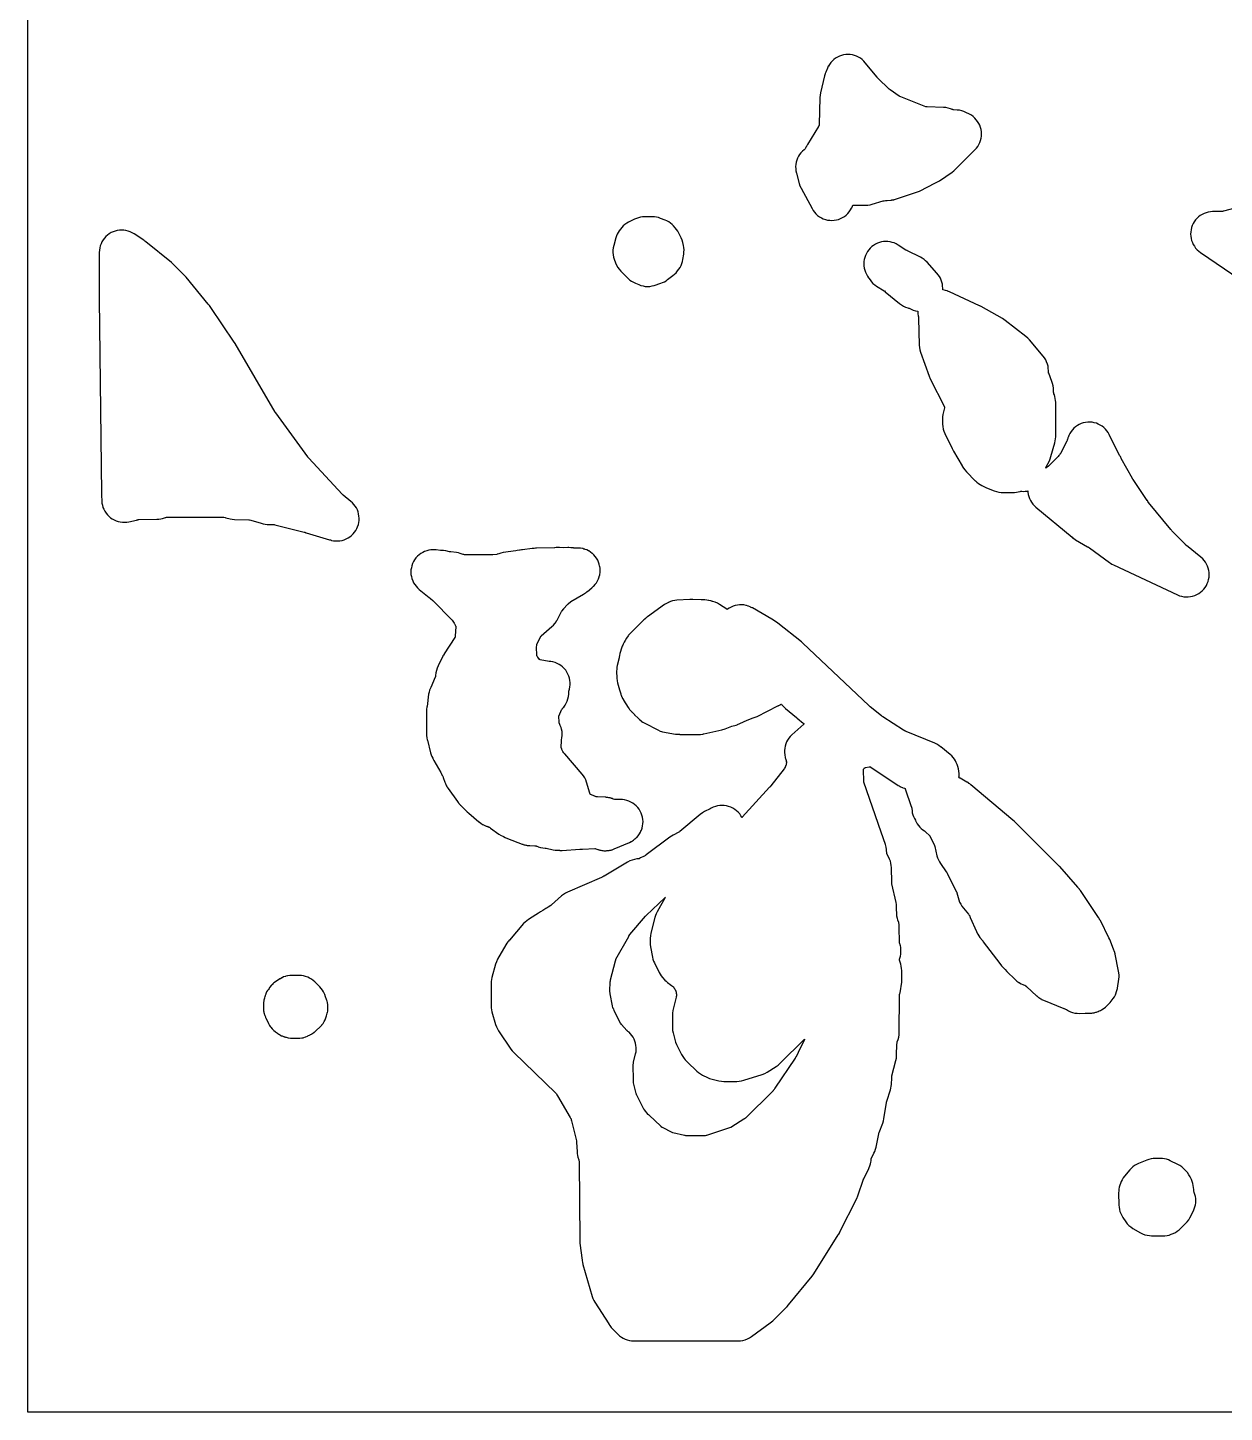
# Model space of a CAD drawing. Header units: millimetres. Extents: x 0 to 300, y 0 to 300.
# Drawn here: x 0 to 134.1, y 0 to 155.2 of the extents above; entities that cross this region are included whole.
import ezdxf

# ---------------------------------------------------------------- set-up
doc = ezdxf.new("R2010")
doc.units = ezdxf.units.MM
doc.layers.add('CUT', color=7, linetype='CONTINUOUS')

msp = doc.modelspace()

# ---------------------------------------------------------------- linework, layer by layer
at = {"layer": 'CUT'}
for points in [[(299.95, 0), (0.05, 0), (0.02, 0), (0.01, 0), (0.01, 0.01), (0, 0.01), (0, 0.02), (0, 0.05), (0, 299.92), (0, 299.95), (0, 299.96), (0.01, 299.97), (0.02, 299.97), (0.05, 299.97), (299.95, 299.97)], [(137.2, 135.45), (134.05, 134.62), (134.02, 134.61), (134.01, 134.61), (133.96, 134.6), (133.94, 134.6), (133.93, 134.6), (133.92, 134.6), (133.91, 134.59), (133.9, 134.59), (133.82, 134.59), (132.82, 134.57), (132.58, 134.55), (132.34, 134.51), (132.11, 134.45), (131.88, 134.37), (131.66, 134.26), (131.45, 134.13), (131.26, 133.98), (131.08, 133.82), (130.92, 133.64), (130.78, 133.44), (130.66, 133.23), (130.55, 133.01), (130.47, 132.78), (130.42, 132.54), (130.38, 132.3), (130.37, 132.06), (130.38, 131.82), (130.42, 131.58), (130.48, 131.34), (130.56, 131.11), (130.66, 130.89), (130.79, 130.69), (130.93, 130.49), (131.09, 130.31), (131.27, 130.15), (131.47, 130), (135.94, 126.97)]]:
    msp.add_lwpolyline(points, dxfattribs=at)
for points in [[(89.19, 133.77), (89.43, 133.69), (89.67, 133.63), (89.92, 133.6), (90.16, 133.59), (90.41, 133.61), (90.66, 133.65), (90.9, 133.71), (91.13, 133.8), (91.35, 133.91), (91.56, 134.04), (91.76, 134.19), (91.94, 134.36), (92.1, 134.55), (92.24, 134.76), (92.37, 134.97), (92.38, 134.99), (92.47, 135.2), (92.5, 135.29), (92.51, 135.3), (92.52, 135.31), (92.53, 135.31), (92.54, 135.31), (92.57, 135.31), (93.3, 135.3), (93.66, 135.3), (93.85, 135.3), (93.92, 135.3), (93.94, 135.3), (93.95, 135.3), (94.19, 135.31), (94.2, 135.31), (94.44, 135.35), (94.68, 135.41), (95.91, 135.77), (95.93, 135.78), (95.95, 135.79), (95.97, 135.79), (96.03, 135.79), (96.15, 135.81), (96.18, 135.81), (96.35, 135.83), (96.78, 135.87), (96.8, 135.87), (96.82, 135.87), (96.83, 135.87), (96.84, 135.88), (96.85, 135.88), (96.99, 135.89), (97.07, 135.91), (97.09, 135.91), (97.1, 135.91), (97.11, 135.91), (97.12, 135.92), (97.13, 135.92), (97.19, 135.93), (97.39, 135.99), (99.64, 136.74), (99.98, 136.88), (101.78, 137.79), (101.92, 137.86), (102, 137.9), (102.22, 138.03), (103.63, 139), (103.81, 139.14), (103.97, 139.29), (106.19, 141.5), (106.36, 141.68), (106.51, 141.88), (106.64, 142.09), (106.74, 142.32), (106.82, 142.55), (106.88, 142.79), (106.92, 143.04), (106.93, 143.28), (106.92, 143.53), (106.88, 143.78), (106.82, 144.02), (106.73, 144.25), (106.62, 144.47), (106.49, 144.68), (106.34, 144.88), (106.17, 145.06), (105.99, 145.23), (105.79, 145.37), (105.57, 145.49), (105.18, 145.69), (104.95, 145.8), (104.71, 145.88), (104.46, 145.93), (104.21, 145.96), (103.79, 145.99), (103.76, 145.99), (103.73, 146), (103.72, 146), (103.7, 146.01), (103.65, 146.03), (103.58, 146.05), (103.45, 146.1), (103.2, 146.17), (102.94, 146.23), (102.67, 146.25), (100.83, 146.31), (100.8, 146.31), (100.75, 146.31), (100.73, 146.31), (100.72, 146.31), (100.67, 146.33), (97.88, 147.45), (97.77, 147.49), (97.74, 147.5), (97.71, 147.51), (97.7, 147.52), (97.68, 147.53), (96.67, 148.24), (96.65, 148.25), (96.61, 148.29), (96.59, 148.3), (95.32, 149.53), (95.28, 149.57), (95.26, 149.59), (95.23, 149.62), (95.23, 149.63), (93.9, 151.26), (93.74, 151.45), (93.56, 151.61), (93.55, 151.61), (93.36, 151.76), (93.15, 151.89), (92.92, 152), (92.69, 152.08), (92.45, 152.14), (92.21, 152.18), (91.96, 152.19), (91.72, 152.18), (91.47, 152.14), (91.23, 152.08), (91, 152), (90.79, 151.89), (90.78, 151.89), (90.57, 151.77), (90.38, 151.62), (90.37, 151.62), (90.2, 151.45), (90.19, 151.45), (90.02, 151.27), (89.89, 151.08), (89.88, 151.07), (89.76, 150.87), (89.75, 150.86), (89.7, 150.75), (89.65, 150.65), (89.65, 150.64), (89.47, 150.22), (89.41, 150.04), (89.4, 150.01), (89.34, 149.81), (88.88, 147.9), (88.83, 147.64), (88.81, 147.38), (88.72, 144.34), (88.72, 144.32), (88.72, 144.27), (88.72, 144.26), (88.71, 144.23), (88.71, 144.22), (88.7, 144.21), (88.7, 144.2), (88.67, 144.16), (88.64, 144.12), (88.64, 144.11), (87.42, 142.11), (87.33, 141.94), (87.31, 141.91), (87.29, 141.88), (87.24, 141.79), (87.19, 141.69), (87.18, 141.68), (87.16, 141.63), (87.13, 141.59), (87.13, 141.58), (87.12, 141.57), (87.04, 141.51), (86.86, 141.35), (86.69, 141.18), (86.54, 140.99), (86.41, 140.78), (86.3, 140.56), (86.22, 140.34), (86.15, 140.1), (86.11, 139.87), (86.09, 139.62), (86.1, 139.38), (86.12, 139.14), (86.17, 138.9), (86.48, 137.74), (86.57, 137.47), (86.7, 137.21), (87.93, 134.91), (88.05, 134.7), (88.2, 134.5), (88.37, 134.32), (88.55, 134.15), (88.75, 134), (88.97, 133.88)], [(69.99, 126.24), (70.23, 126.31), (70.98, 126.55), (71.18, 126.62), (71.38, 126.71), (71.56, 126.82), (71.74, 126.95), (72.34, 127.41), (72.52, 127.56), (72.69, 127.73), (72.84, 127.92), (73, 128.14), (73.13, 128.33), (73.24, 128.54), (73.33, 128.75), (73.4, 128.97), (73.45, 129.2), (73.55, 129.8), (73.57, 130.04), (73.58, 130.29), (73.56, 130.54), (73.51, 130.78), (73.43, 131.12), (73.36, 131.38), (73.25, 131.63), (73, 132.15), (72.89, 132.37), (72.75, 132.57), (72.6, 132.75), (72.4, 132.97), (72.24, 133.14), (72.06, 133.29), (71.86, 133.42), (71.66, 133.53), (71.45, 133.62), (70.93, 133.82), (70.71, 133.9), (70.49, 133.95), (70.26, 133.98), (70.03, 133.99), (69.16, 133.99), (68.93, 133.98), (68.7, 133.95), (68.47, 133.89), (68.25, 133.82), (68.04, 133.73), (67.36, 133.39), (67.15, 133.27), (66.95, 133.13), (66.77, 132.97), (66.6, 132.8), (66.45, 132.61), (66.32, 132.43), (66.2, 132.25), (66.1, 132.06), (66.01, 131.86), (65.95, 131.65), (65.7, 130.77), (65.64, 130.52), (65.61, 130.26), (65.6, 130), (65.63, 129.74), (65.68, 129.48), (65.75, 129.23), (65.9, 128.82), (66.01, 128.57), (66.15, 128.33), (66.31, 128.11), (66.49, 127.9), (67.33, 127.07), (67.51, 126.91), (67.7, 126.77), (67.91, 126.65), (68.12, 126.55), (68.5, 126.39), (68.74, 126.3), (68.98, 126.24), (69.23, 126.2), (69.49, 126.19), (69.74, 126.2)], [(8.03, 124.78), (8.03, 124.75), (8.27, 102.98), (8.27, 102.9), (8.27, 102.78), (8.3, 102.14), (8.33, 101.9), (8.37, 101.66), (8.44, 101.43), (8.53, 101.21), (8.64, 100.99), (8.78, 100.79), (8.93, 100.6), (9.1, 100.43), (9.28, 100.27), (9.48, 100.14), (9.69, 100.02), (9.91, 99.92), (10.14, 99.85), (10.38, 99.8), (10.62, 99.77), (10.86, 99.76), (11.1, 99.78), (11.34, 99.82), (12.2, 100.01), (12.27, 100.02), (12.35, 100.04), (12.39, 100.05), (12.41, 100.05), (12.46, 100.05), (14.47, 100.09), (14.69, 100.1), (14.91, 100.14), (15.13, 100.19), (15.46, 100.29), (15.47, 100.29), (15.49, 100.3), (15.56, 100.32), (15.58, 100.32), (15.65, 100.32), (21.89, 100.33), (21.94, 100.33), (21.96, 100.33), (21.97, 100.33), (21.98, 100.32), (22.13, 100.28), (22.22, 100.26), (22.68, 100.15), (22.94, 100.1), (23.2, 100.08), (24.8, 100.04), (24.86, 100.04), (24.87, 100.04), (25.03, 100), (26.17, 99.64), (26.39, 99.58), (26.61, 99.54), (26.84, 99.52), (27.56, 99.49), (27.61, 99.49), (27.64, 99.49), (27.69, 99.48), (27.7, 99.48), (30.99, 98.65), (31.03, 98.64), (31.06, 98.63), (31.09, 98.62), (31.13, 98.61), (31.17, 98.59), (31.21, 98.58), (33.83, 97.8), (33.86, 97.79), (33.93, 97.77), (34.01, 97.74), (34.05, 97.73), (34.29, 97.69), (34.53, 97.66), (34.77, 97.66), (35.01, 97.68), (35.25, 97.73), (35.48, 97.8), (35.7, 97.89), (35.92, 98), (36.12, 98.13), (36.31, 98.28), (36.48, 98.45), (36.64, 98.63), (36.78, 98.83), (36.9, 99.04), (36.99, 99.26), (37.07, 99.49), (37.12, 99.73), (37.15, 99.97), (37.16, 100.21), (37.14, 100.45), (37.1, 100.69), (37.04, 100.92), (36.96, 101.14), (36.85, 101.36), (36.73, 101.57), (36.58, 101.76), (36.42, 101.94), (36.24, 102.1), (35.38, 102.8), (35.32, 102.84), (35.3, 102.86), (35.27, 102.89), (31.5, 106.96), (31.49, 106.97), (31.41, 107.06), (31.39, 107.09), (27.81, 112.02), (27.8, 112.04), (27.78, 112.06), (27.76, 112.11), (23.25, 119.78), (23.17, 119.9), (23.13, 119.96), (20.54, 123.84), (20.39, 124.04), (20.37, 124.06), (20.34, 124.09), (20.23, 124.22), (17.75, 127.24), (17.59, 127.42), (16.32, 128.69), (16.12, 128.87), (13.25, 131.18), (13.16, 131.25), (13.12, 131.28), (13.01, 131.36), (11.92, 132.09), (11.71, 132.21), (11.49, 132.32), (11.26, 132.4), (11.02, 132.46), (10.78, 132.5), (10.53, 132.51), (10.29, 132.5), (10.04, 132.46), (9.81, 132.4), (9.57, 132.32), (9.35, 132.22), (9.14, 132.09), (8.94, 131.94), (8.76, 131.78), (8.6, 131.6), (8.45, 131.4), (8.33, 131.19), (8.22, 130.97), (8.14, 130.74), (8.08, 130.5), (8.04, 130.26), (8.03, 130.01)], [(99.27, 123.54), (99.51, 123.47), (99.75, 123.42), (99.79, 123.42), (99.79, 123.37), (99.8, 123.19), (99.8, 123.12), (99.83, 122.88), (99.85, 122.78), (99.87, 122.73), (99.87, 122.71), (99.87, 122.7), (99.87, 122.64), (99.87, 122.63), (99.94, 119.61), (99.96, 119.35), (100.01, 119.08), (100.09, 118.82), (101.06, 116.12), (101.18, 115.85), (102.76, 112.7), (102.77, 112.68), (102.78, 112.66), (102.78, 112.65), (102.78, 112.64), (102.78, 112.63), (102.77, 112.59), (102.6, 111.82), (102.56, 111.56), (102.55, 111.3), (102.55, 111.28), (102.55, 111.23), (102.56, 110.75), (102.58, 110.48), (102.63, 110.21), (102.71, 109.95), (102.82, 109.7), (103.64, 108.04), (103.67, 107.95), (103.71, 107.89), (103.8, 107.71), (104.76, 106.08), (104.77, 106.06), (104.85, 105.93), (104.9, 105.83), (105.06, 105.62), (105.23, 105.42), (106.23, 104.41), (106.24, 104.4), (106.25, 104.39), (106.41, 104.25), (106.58, 104.12), (106.76, 104), (106.96, 103.89), (107.03, 103.83), (107.25, 103.71), (107.48, 103.61), (108.36, 103.27), (108.61, 103.19), (108.86, 103.13), (109.12, 103.1), (109.3, 103.09), (109.48, 103.09), (109.49, 103.09), (109.71, 103.09), (110.57, 103.11), (110.61, 103.11), (110.84, 103.12), (111.03, 103.16), (111.05, 103.16), (111.27, 103.21), (111.34, 103.23), (111.35, 103.23), (111.45, 103.23), (111.59, 103.22), (111.83, 103.23), (112.07, 103.26), (112.12, 103.27), (112.13, 103.12), (112.17, 102.88), (112.23, 102.65), (112.31, 102.42), (112.41, 102.21), (112.54, 102), (112.68, 101.8), (112.84, 101.62), (113.02, 101.46), (117.08, 98.07), (117.18, 97.99), (117.22, 97.96), (117.46, 97.8), (118.81, 97.02), (118.84, 97), (118.89, 96.97), (118.91, 96.96), (118.94, 96.94), (118.99, 96.91), (119.03, 96.88), (121.28, 95.25), (121.36, 95.19), (121.39, 95.17), (121.55, 95.07), (121.72, 94.99), (128.89, 91.63), (129.12, 91.53), (129.36, 91.46), (129.6, 91.41), (129.85, 91.39), (130.1, 91.39), (130.35, 91.42), (130.59, 91.47), (130.83, 91.55), (131.06, 91.65), (131.28, 91.77), (131.48, 91.92), (131.67, 92.08), (131.84, 92.26), (132, 92.46), (132.13, 92.67), (132.24, 92.89), (132.33, 93.12), (132.39, 93.36), (132.43, 93.61), (132.45, 93.86), (132.44, 94.11), (132.41, 94.36), (132.35, 94.6), (132.26, 94.83), (132.16, 95.06), (132.03, 95.27), (131.88, 95.48), (131.72, 95.66), (131.53, 95.83), (129.89, 97.16), (129.85, 97.2), (129.81, 97.24), (129.8, 97.25), (128.28, 98.8), (128.23, 98.86), (128.22, 98.88), (128.21, 98.88), (128.18, 98.91), (128.15, 98.95), (125.65, 101.97), (125.64, 101.98), (125.58, 102.09), (125.52, 102.18), (125.51, 102.19), (123.92, 104.54), (123.91, 104.56), (123.9, 104.57), (123.87, 104.62), (123.85, 104.65), (123.85, 104.66), (122.6, 106.91), (122.59, 106.93), (122.54, 107.01), (122.49, 107.11), (122.4, 107.25), (121.24, 109.59), (121.12, 109.81), (120.98, 110.01), (120.82, 110.19), (120.64, 110.36), (120.45, 110.52), (120.24, 110.65), (120.02, 110.76), (119.8, 110.85), (119.56, 110.92), (119.32, 110.96), (119.07, 110.98), (118.83, 110.97), (118.58, 110.94), (118.34, 110.89), (118.11, 110.82), (117.88, 110.72), (117.67, 110.6), (117.47, 110.46), (117.28, 110.3), (117.11, 110.12), (116.96, 109.93), (116.83, 109.72), (116.72, 109.5), (116.63, 109.27), (116.61, 109.21), (116.59, 109.14), (116.57, 109.07), (116.53, 108.95), (116.51, 108.92), (116.51, 108.91), (116.48, 108.86), (115.83, 107.55), (115.79, 107.47), (115.78, 107.45), (115.77, 107.44), (115.72, 107.38), (115.67, 107.31), (115.61, 107.24), (115.52, 107.14), (114.46, 106.08), (114.41, 106.03), (114.39, 106.01), (114.29, 105.93), (114.27, 105.92), (114.18, 105.87), (114.13, 105.83), (114.12, 105.83), (114.13, 105.88), (114.53, 106.65), (114.63, 106.88), (114.71, 107.11), (115.15, 108.67), (115.2, 108.89), (115.23, 109.12), (115.24, 109.35), (115.24, 113.2), (115.23, 113.42), (115.2, 113.63), (115.15, 113.85), (115.09, 114.05), (115.05, 114.16), (115.04, 114.17), (115.03, 114.21), (115.03, 114.22), (115.02, 114.24), (115.02, 114.26), (115.01, 114.3), (115, 114.37), (114.98, 114.79), (114.95, 115.05), (114.89, 115.3), (114.81, 115.55), (114.46, 116.46), (114.46, 116.47), (114.45, 116.48), (114.44, 116.54), (114.44, 116.55), (114.44, 116.57), (114.43, 116.69), (114.43, 116.76), (114.41, 116.99), (114.38, 117.24), (114.31, 117.49), (114.23, 117.73), (114.12, 117.96), (113.98, 118.18), (113.83, 118.38), (112.3, 120.19), (112.16, 120.35), (112.13, 120.38), (111.89, 120.59), (109.58, 122.38), (109.28, 122.58), (106.89, 123.93), (106.72, 124.02), (106.71, 124.02), (103.35, 125.59), (103.13, 125.67), (103.12, 125.68), (102.88, 125.75), (102.63, 125.8), (102.58, 125.8), (102.58, 125.9), (102.58, 126), (102.57, 126.23), (102.54, 126.46), (102.48, 126.68), (102.41, 126.9), (102.32, 127.11), (102.21, 127.31), (102.08, 127.5), (101.93, 127.68), (100.82, 128.9), (100.66, 129.07), (100.48, 129.22), (100.28, 129.35), (100.08, 129.46), (98.64, 130.17), (98.59, 130.2), (98.54, 130.22), (98.47, 130.26), (98.46, 130.26), (97.58, 130.83), (97.37, 130.96), (97.15, 131.06), (96.92, 131.13), (96.68, 131.19), (96.44, 131.22), (96.19, 131.23), (95.95, 131.21), (95.71, 131.18), (95.48, 131.11), (95.25, 131.03), (95.03, 130.92), (94.82, 130.79), (94.63, 130.65), (94.45, 130.48), (94.28, 130.3), (94.14, 130.1), (94.02, 129.89), (93.91, 129.67), (93.83, 129.44), (93.78, 129.21), (93.74, 128.97), (93.73, 128.72), (93.74, 128.48), (93.78, 128.24), (93.84, 128), (93.92, 127.77), (94.02, 127.55), (94.15, 127.34), (94.27, 127.16), (94.3, 127.12), (94.43, 126.93), (94.58, 126.72), (94.76, 126.53), (94.96, 126.36), (95.17, 126.22), (96.01, 125.7), (96.03, 125.68), (96.04, 125.68), (96.13, 125.6), (97.75, 124.27), (97.96, 124.12), (98.18, 123.99), (98.41, 123.88), (98.65, 123.8), (98.76, 123.77), (98.78, 123.76), (98.8, 123.76), (98.81, 123.75), (98.82, 123.74), (98.83, 123.74), (99.03, 123.63)], [(45.4, 73.32), (45.41, 73.29), (45.41, 73.28), (45.53, 73.04), (46.3, 71.71), (46.34, 71.64), (46.34, 71.63), (46.36, 71.61), (46.51, 71.35), (46.51, 71.34), (46.52, 71.32), (46.53, 71.31), (46.56, 71.24), (46.58, 71.19), (46.58, 71.18), (46.58, 71.17), (46.59, 71.15), (46.59, 71.14), (46.77, 70.62), (46.78, 70.61), (46.83, 70.49), (46.87, 70.37), (46.92, 70.28), (46.93, 70.26), (46.99, 70.15), (47.02, 70.08), (47.13, 69.93), (47.15, 69.9), (48.18, 68.46), (48.26, 68.35), (48.29, 68.31), (48.34, 68.26), (48.34, 68.25), (48.49, 68.08), (48.5, 68.07), (48.5, 68.06), (48.51, 68.05), (48.52, 68.04), (48.7, 67.86), (49.22, 67.34), (49.26, 67.3), (49.44, 67.14), (50.59, 66.19), (50.6, 66.18), (50.61, 66.17), (50.66, 66.13), (50.79, 66.02), (50.98, 65.9), (51.04, 65.87), (51.18, 65.79), (51.24, 65.77), (51.39, 65.7), (51.46, 65.69), (51.49, 65.68), (51.52, 65.67), (51.54, 65.66), (51.58, 65.65), (51.59, 65.64), (51.61, 65.63), (51.66, 65.62), (51.68, 65.61), (51.69, 65.61), (51.7, 65.6), (51.71, 65.6), (51.72, 65.59), (51.73, 65.59), (51.74, 65.58), (51.76, 65.57), (51.82, 65.53), (51.83, 65.52), (51.84, 65.51), (51.87, 65.49), (52.82, 64.81), (53.07, 64.65), (53.28, 64.56), (53.3, 64.55), (53.34, 64.53), (53.35, 64.52), (53.53, 64.41), (53.79, 64.3), (55.44, 63.69), (55.49, 63.67), (55.55, 63.65), (55.64, 63.62), (55.75, 63.59), (55.85, 63.56), (55.92, 63.55), (55.93, 63.55), (56.01, 63.53), (56.06, 63.53), (56.28, 63.51), (56.87, 63.49), (56.94, 63.49), (56.95, 63.49), (56.97, 63.49), (57, 63.48), (57.02, 63.48), (57.03, 63.47), (57.04, 63.47), (57.05, 63.47), (57.06, 63.46), (57.19, 63.41), (57.23, 63.39), (57.49, 63.31), (57.75, 63.25), (58.02, 63.23), (58.11, 63.23), (58.13, 63.23), (58.92, 63.05), (59.15, 63.01), (59.37, 62.99), (59.55, 62.99), (59.6, 62.99), (59.67, 62.98), (59.9, 62.98), (61.91, 63.11), (61.96, 63.11), (62.01, 63.12), (62.18, 63.13), (63.57, 63.2), (63.58, 63.2), (63.61, 63.2), (63.63, 63.19), (63.7, 63.17), (63.79, 63.13), (63.91, 63.09), (63.92, 63.09), (63.94, 63.08), (63.97, 63.07), (64.01, 63.06), (64.02, 63.06), (64.06, 63.05), (64.08, 63.04), (64.14, 63.02), (64.18, 63.01), (64.22, 63), (64.26, 62.99), (64.37, 62.97), (64.48, 62.96), (64.6, 62.94), (64.61, 62.94), (64.73, 62.94), (64.84, 62.94), (64.93, 62.95), (64.96, 62.95), (64.99, 62.95), (65, 62.95), (65.01, 62.95), (65.02, 62.96), (65.04, 62.96), (65.07, 62.96), (65.19, 62.98), (65.25, 62.99), (65.27, 62.99), (65.3, 63), (65.4, 63.02), (65.5, 63.05), (65.51, 63.05), (65.52, 63.06), (65.53, 63.06), (65.75, 63.14), (67.45, 63.87), (67.47, 63.88), (67.67, 63.98), (67.69, 63.99), (67.9, 64.12), (68.07, 64.26), (68.09, 64.27), (68.23, 64.4), (68.25, 64.42), (68.26, 64.43), (68.27, 64.44), (68.44, 64.62), (68.58, 64.82), (68.7, 65.03), (68.78, 65.23), (68.8, 65.26), (68.88, 65.49), (68.94, 65.73), (68.97, 65.97), (68.98, 66.22), (68.96, 66.46), (68.92, 66.71), (68.86, 66.94), (68.77, 67.17), (68.67, 67.39), (68.54, 67.6), (68.39, 67.8), (68.22, 67.98), (68.03, 68.14), (67.83, 68.28), (67.62, 68.4), (67.4, 68.51), (67.16, 68.58), (66.92, 68.64), (66.68, 68.67), (66.44, 68.68), (65.9, 68.67), (65.89, 68.67), (65.86, 68.67), (65.84, 68.67), (65.78, 68.69), (65.65, 68.73), (65.62, 68.74), (65.52, 68.78), (65.51, 68.78), (65.44, 68.81), (65.42, 68.82), (65.39, 68.83), (65.38, 68.83), (65.28, 68.86), (65.22, 68.87), (65.21, 68.87), (65.14, 68.88), (65.04, 68.9), (65, 68.91), (64.99, 68.91), (64.87, 68.92), (64.86, 68.92), (64.84, 68.92), (64.82, 68.93), (64.81, 68.93), (64.79, 68.93), (64.78, 68.93), (64.76, 68.93), (63.89, 68.97), (63.8, 68.97), (63.79, 68.97), (63.78, 68.97), (63.73, 68.99), (63.71, 68.99), (63.65, 69.01), (63.63, 69.02), (63.62, 69.02), (63.61, 69.03), (63.6, 69.03), (63.58, 69.04), (63.11, 69.26), (63.08, 69.28), (63.06, 69.29), (63.03, 69.41), (62.66, 70.63), (62.57, 70.87), (62.46, 71.11), (62.32, 71.33), (62.16, 71.54), (60.21, 73.79), (60.15, 73.85), (60.11, 73.9), (60.1, 73.91), (60.09, 73.92), (60.07, 73.94), (60.07, 73.95), (60.01, 74.05), (59.89, 74.3), (59.88, 74.32), (59.87, 74.35), (59.83, 74.44), (59.82, 74.45), (59.81, 74.49), (59.8, 74.51), (59.8, 74.52), (59.8, 74.53), (59.8, 74.57), (59.8, 74.62), (59.83, 75.19), (59.83, 75.3), (59.83, 75.31), (59.83, 75.33), (59.85, 75.38), (59.89, 75.61), (59.92, 75.85), (59.92, 76.08), (59.9, 76.32), (59.86, 76.55), (59.79, 76.77), (59.71, 76.99), (59.61, 77.2), (59.58, 77.25), (59.57, 77.27), (59.57, 77.28), (59.57, 77.29), (59.57, 77.41), (59.54, 77.95), (59.54, 77.97), (59.54, 78.03), (59.54, 78.04), (59.55, 78.05), (59.57, 78.1), (59.86, 78.73), (59.88, 78.78), (59.9, 78.82), (59.9, 78.83), (59.92, 78.85), (59.93, 78.86), (59.95, 78.88), (60, 78.95), (60.09, 79.05), (60.25, 79.26), (60.38, 79.48), (60.48, 79.72), (60.56, 79.97), (60.62, 80.23), (60.65, 80.49), (60.66, 80.68), (60.66, 80.8), (60.66, 80.81), (60.66, 80.82), (60.66, 80.84), (60.69, 80.93), (60.73, 81.05), (60.78, 81.3), (60.81, 81.54), (60.81, 81.79), (60.78, 82.04), (60.73, 82.28), (60.66, 82.52), (60.56, 82.75), (60.45, 82.97), (60.31, 83.17), (60.15, 83.36), (59.97, 83.54), (59.78, 83.69), (59.57, 83.83), (59.35, 83.94), (59.12, 84.04), (58.88, 84.1), (58.63, 84.15), (58.46, 84.17), (57.46, 84.35), (57.42, 84.35), (57.4, 84.37), (57.39, 84.37), (57.38, 84.38), (57.2, 84.64), (57.13, 84.73), (57.07, 84.81), (57.07, 84.82), (57.07, 84.83), (57.06, 84.83), (57.06, 84.84), (57.06, 84.86), (57.06, 84.92), (57.05, 85.68), (57.05, 85.71), (57.07, 86.02), (57.07, 86.07), (57.07, 86.08), (57.09, 86.11), (57.57, 87.01), (57.57, 87.02), (58.76, 88.06), (58.77, 88.06), (58.93, 88.22), (58.94, 88.22), (59.09, 88.4), (59.12, 88.45), (59.23, 88.59), (59.26, 88.65), (59.27, 88.67), (59.28, 88.69), (59.29, 88.71), (59.3, 88.72), (59.34, 88.8), (59.39, 88.87), (59.8, 89.69), (59.84, 89.76), (59.88, 89.81), (60.09, 90.07), (60.1, 90.08), (60.1, 90.09), (60.11, 90.1), (60.48, 90.5), (60.58, 90.6), (60.59, 90.61), (60.89, 90.88), (62.31, 91.68), (62.54, 91.84), (62.58, 91.86), (62.62, 91.89), (62.73, 91.98), (62.74, 91.99), (62.77, 92.01), (63.25, 92.41), (63.29, 92.45), (63.43, 92.58), (63.44, 92.59), (63.46, 92.61), (63.46, 92.62), (63.47, 92.62), (63.49, 92.64), (63.59, 92.76), (63.62, 92.79), (63.63, 92.81), (63.77, 92.98), (63.89, 93.19), (63.99, 93.41), (64.07, 93.64), (64.07, 93.66), (64.13, 93.87), (64.13, 93.89), (64.17, 94.11), (64.18, 94.35), (64.17, 94.59), (64.13, 94.83), (64.12, 94.85), (64.08, 95.07), (64, 95.3), (63.9, 95.51), (63.78, 95.72), (63.63, 95.92), (63.62, 95.93), (63.48, 96.1), (63.46, 96.11), (63.3, 96.26), (63.28, 96.27), (63.11, 96.41), (63.09, 96.42), (62.9, 96.54), (62.88, 96.55), (62.69, 96.65), (62.51, 96.71), (62.46, 96.73), (62.44, 96.74), (62.4, 96.75), (62.39, 96.75), (62.35, 96.76), (62.23, 96.8), (62.21, 96.8), (61.99, 96.84), (61.97, 96.84), (61.75, 96.86), (61.73, 96.86), (61.31, 96.87), (61.28, 96.87), (61.24, 96.87), (61.19, 96.88), (60.89, 96.91), (60.66, 96.92), (60.63, 96.92), (60.57, 96.92), (60.04, 96.91), (59.62, 96.92), (59.55, 96.92), (59.54, 96.92), (59.46, 96.92), (59.4, 96.92), (59.33, 96.92), (59.27, 96.92), (59.26, 96.92), (59.09, 96.91), (59.04, 96.91), (57.03, 96.84), (56.99, 96.84), (56.97, 96.84), (56.91, 96.84), (56.77, 96.83), (56.73, 96.83), (56.63, 96.82), (56.57, 96.81), (55.47, 96.66), (55.44, 96.65), (55.43, 96.65), (55.41, 96.65), (55.39, 96.65), (55.38, 96.65), (55.34, 96.65), (55.22, 96.64), (55.14, 96.64), (54.89, 96.6), (54.72, 96.56), (53.3, 96.36), (53.04, 96.31), (52.8, 96.23), (52.63, 96.17), (52.62, 96.17), (52.61, 96.16), (52.6, 96.16), (52.16, 96.09), (52.13, 96.09), (52.11, 96.09), (48.98, 96.11), (48.97, 96.11), (48.96, 96.11), (48.95, 96.12), (48.91, 96.13), (48.81, 96.15), (48.7, 96.19), (48.49, 96.27), (48.29, 96.32), (48.08, 96.36), (47.44, 96.43), (47.38, 96.44), (47.34, 96.45), (47.29, 96.46), (46.88, 96.55), (46.63, 96.59), (46.37, 96.6), (46.26, 96.6), (45.8, 96.66), (45.47, 96.68), (45.46, 96.68), (45.21, 96.67), (44.97, 96.63), (44.73, 96.57), (44.5, 96.49), (44.28, 96.38), (44.07, 96.26), (43.87, 96.11), (43.69, 95.94), (43.52, 95.76), (43.38, 95.56), (43.25, 95.35), (43.15, 95.13), (43.06, 94.89), (43.01, 94.66), (42.97, 94.41), (42.96, 94.17), (42.97, 93.92), (43.01, 93.68), (43.07, 93.44), (43.16, 93.21), (43.26, 92.98), (43.39, 92.77), (43.54, 92.58), (43.71, 92.4), (43.89, 92.23), (45.02, 91.32), (45.13, 91.25), (45.16, 91.23), (45.43, 90.99), (45.43, 90.98), (47.6, 88.79), (47.82, 88.43), (47.85, 88.37), (47.87, 88.33), (47.88, 88.32), (47.92, 88.26), (47.92, 88.25), (47.94, 88.22), (47.96, 88.16), (47.97, 88.15), (47.98, 88.11), (47.98, 88.07), (47.98, 88.06), (47.93, 87), (47.91, 86.89), (47.9, 86.87), (47.9, 86.86), (46.7, 85.02), (46.69, 85.01), (46.67, 84.98), (46.61, 84.88), (46.55, 84.77), (46.54, 84.75), (46.54, 84.74), (46.01, 83.67), (46.01, 83.66), (45.9, 83.42), (45.9, 83.41), (45.82, 83.15), (45.77, 82.88), (45.73, 82.6), (45.72, 82.53), (45.71, 82.47), (45.7, 82.45), (45.69, 82.42), (45.68, 82.4), (45.18, 81.24), (45.14, 81.16), (45.06, 80.94), (44.99, 80.72), (44.95, 80.49), (44.77, 79.12), (44.77, 79.11), (44.77, 79.1), (44.76, 79.09), (44.75, 79.04), (44.72, 78.82), (44.72, 78.76), (44.72, 78.72), (44.71, 78.68), (44.71, 78.6), (44.69, 78.35), (44.69, 78.34), (44.69, 78.31), (44.7, 77.18), (44.7, 76.06), (44.71, 75.83), (44.74, 75.65), (44.74, 75.61), (44.79, 75.39), (44.8, 75.37), (44.81, 75.33), (45.17, 73.91), (45.23, 73.69), (45.31, 73.49)], [(59.24, 35.75), (59.24, 35.74), (59.25, 35.73), (59.25, 35.72), (59.27, 35.7), (59.28, 35.68), (59.32, 35.6), (59.4, 35.46), (60.81, 33.04), (60.86, 32.97), (60.88, 32.94), (60.9, 32.9), (60.91, 32.88), (60.93, 32.77), (60.95, 32.68), (61.53, 30.42), (61.53, 30.41), (61.53, 30.4), (61.53, 30.36), (61.54, 30.25), (61.58, 29.23), (61.6, 29.01), (61.63, 28.8), (61.69, 28.59), (61.78, 28.3), (61.78, 28.28), (61.8, 28.23), (61.82, 28.15), (61.82, 28.14), (61.82, 28.13), (61.82, 28.12), (61.82, 28.07), (61.88, 19.29), (61.9, 18.95), (62.16, 17.05), (62.17, 16.97), (62.19, 16.81), (62.25, 16.58), (63.29, 12.99), (63.37, 12.77), (63.47, 12.55), (63.59, 12.34), (65.14, 9.93), (65.16, 9.89), (65.26, 9.72), (65.41, 9.52), (65.57, 9.34), (66.18, 8.73), (66.36, 8.57), (66.56, 8.42), (66.77, 8.3), (66.99, 8.19), (67.22, 8.11), (67.46, 8.05), (67.7, 8.01), (67.95, 8), (79.66, 8), (79.92, 8.01), (80.18, 8.06), (80.44, 8.12), (80.68, 8.22), (80.91, 8.34), (81.13, 8.48), (83.24, 10.02), (83.39, 10.14), (83.53, 10.26), (85.12, 11.83), (85.13, 11.84), (85.14, 11.85), (85.3, 12.03), (87.94, 15.25), (88.13, 15.51), (90.87, 19.88), (90.87, 19.89), (90.92, 19.97), (91.04, 20.17), (91.06, 20.21), (92.94, 23.98), (93.06, 24.28), (93.7, 26.13), (93.7, 26.14), (93.71, 26.16), (93.72, 26.18), (93.76, 26.27), (94.26, 27.23), (94.35, 27.42), (94.42, 27.63), (94.48, 27.84), (94.52, 28.05), (94.54, 28.2), (94.55, 28.39), (94.55, 28.4), (94.55, 28.41), (94.57, 28.45), (94.58, 28.48), (94.87, 29.03), (94.98, 29.25), (95.06, 29.49), (95.12, 29.73), (95.4, 31.23), (95.41, 31.27), (95.41, 31.28), (95.45, 31.37), (95.85, 32.4), (95.93, 32.66), (95.99, 32.91), (96.28, 34.74), (96.29, 34.8), (96.3, 34.82), (96.3, 34.83), (96.31, 34.85), (96.32, 34.86), (96.72, 36.14), (96.77, 36.34), (96.81, 36.55), (96.83, 36.75), (96.87, 37.48), (96.87, 37.62), (96.87, 37.63), (96.87, 37.64), (96.87, 37.66), (96.89, 37.71), (97.33, 39.43), (97.39, 39.7), (97.41, 39.98), (97.45, 41.3), (97.46, 41.39), (97.47, 41.49), (97.48, 41.52), (97.57, 41.78), (97.64, 42.03), (97.68, 42.29), (97.7, 42.55), (97.74, 46.68), (97.74, 46.76), (97.74, 46.78), (97.75, 46.8), (97.75, 46.81), (97.77, 46.94), (97.79, 47.02), (97.98, 48.21), (98, 48.43), (98.01, 48.66), (97.99, 49.52), (97.97, 49.76), (97.93, 50), (97.87, 50.23), (97.76, 50.57), (97.73, 50.66), (97.74, 50.71), (97.75, 50.8), (97.83, 51.12), (97.87, 51.36), (97.9, 51.6), (97.9, 51.84), (97.87, 52.08), (97.83, 52.32), (97.82, 52.36), (97.79, 52.43), (97.77, 52.5), (97.76, 52.54), (97.75, 52.58), (97.75, 52.6), (97.75, 52.64), (97.71, 54.38), (97.69, 54.65), (97.64, 54.91), (97.56, 55.17), (97.49, 55.37), (97.47, 55.41), (97.47, 55.44), (97.46, 55.48), (97.46, 55.49), (97.45, 55.6), (97.41, 56.69), (97.39, 56.92), (97.35, 57.15), (96.89, 59.24), (96.88, 59.27), (96.88, 59.29), (96.87, 59.32), (96.87, 59.33), (96.87, 59.34), (96.87, 59.37), (96.87, 59.39), (96.83, 61.07), (96.81, 61.3), (96.77, 61.54), (96.71, 61.77), (96.63, 61.99), (96.53, 62.2), (96.36, 62.51), (96.35, 62.54), (96.34, 62.55), (96.33, 62.58), (96.33, 62.59), (96.33, 62.61), (96.27, 63.09), (96.23, 63.36), (96.15, 63.63), (95.67, 65.01), (93.74, 70.61), (93.73, 70.66), (93.72, 70.74), (93.72, 70.76), (93.69, 71.99), (93.7, 72.07), (93.71, 72.09), (93.71, 72.1), (93.81, 72.21), (93.82, 72.22), (93.83, 72.23), (93.84, 72.24), (93.85, 72.24), (93.86, 72.25), (93.88, 72.25), (93.93, 72.27), (94.35, 72.34), (94.4, 72.35), (94.41, 72.35), (94.42, 72.35), (94.43, 72.35), (94.46, 72.34), (94.47, 72.33), (94.52, 72.3), (97.58, 70.27), (97.59, 70.27), (97.69, 70.21), (97.72, 70.19), (97.73, 70.18), (97.77, 70.16), (97.82, 70.13), (97.83, 70.12), (98.08, 70.02), (98.09, 70.01), (98.28, 69.95), (98.32, 69.94), (98.34, 69.93), (98.35, 69.92), (98.36, 69.88), (99.05, 67.9), (99.06, 67.87), (99.07, 67.83), (99.1, 67.73), (99.1, 67.72), (99.11, 67.69), (99.11, 67.66), (99.14, 67.42), (99.17, 67.2), (99.23, 66.98), (99.31, 66.77), (99.4, 66.56), (99.51, 66.35), (99.57, 66.23), (99.6, 66.17), (99.72, 65.97), (99.85, 65.78), (100, 65.6), (100.16, 65.44), (100.34, 65.29), (100.53, 65.16), (100.57, 65.14), (100.59, 65.12), (100.66, 65.06), (100.68, 65.04), (100.69, 65.03), (100.74, 64.99), (101.05, 64.69), (101.1, 64.65), (101.1, 64.64), (101.13, 64.61), (101.13, 64.6), (101.15, 64.56), (101.62, 63.63), (101.63, 63.59), (101.64, 63.57), (101.66, 63.53), (101.67, 63.5), (101.67, 63.49), (101.69, 63.45), (101.7, 63.4), (101.93, 62.38), (102, 62.15), (102.09, 61.92), (102.2, 61.71), (102.33, 61.5), (102.97, 60.59), (102.99, 60.56), (103.02, 60.51), (103.04, 60.49), (103.11, 60.37), (104.1, 58.39), (104.15, 58.28), (104.16, 58.25), (104.16, 58.24), (104.39, 57.45), (104.47, 57.19), (104.59, 56.95), (104.73, 56.72), (104.89, 56.5), (105.48, 55.82), (105.52, 55.77), (105.56, 55.72), (105.57, 55.71), (105.57, 55.7), (105.58, 55.69), (105.58, 55.68), (105.6, 55.62), (105.62, 55.57), (105.63, 55.56), (105.66, 55.47), (106.35, 53.88), (106.48, 53.62), (106.5, 53.59), (106.61, 53.41), (106.74, 53.23), (107.03, 52.87), (107.06, 52.83), (107.09, 52.79), (107.12, 52.75), (108.97, 50.3), (109.18, 50.05), (109.51, 49.71), (109.57, 49.64), (109.78, 49.4), (110.7, 48.5), (110.89, 48.33), (110.9, 48.33), (111.1, 48.18), (111.13, 48.17), (111.2, 48.13), (111.36, 48.03), (111.56, 47.95), (111.62, 47.92), (111.73, 47.89), (111.77, 47.87), (111.78, 47.87), (111.8, 47.86), (111.81, 47.85), (111.82, 47.84), (111.83, 47.84), (111.84, 47.83), (111.86, 47.81), (111.88, 47.8), (111.89, 47.78), (111.92, 47.76), (111.93, 47.75), (111.94, 47.74), (111.96, 47.72), (111.99, 47.7), (113.1, 46.68), (113.11, 46.67), (113.27, 46.53), (113.28, 46.52), (113.34, 46.48), (113.46, 46.4), (113.47, 46.4), (113.58, 46.33), (113.59, 46.33), (113.65, 46.29), (113.66, 46.28), (113.86, 46.19), (116.17, 45.26), (116.18, 45.25), (116.4, 45.16), (116.41, 45.16), (116.41, 45.15), (116.42, 45.15), (116.44, 45.14), (116.44, 45.13), (116.66, 45), (116.89, 44.89), (117.12, 44.82), (117.13, 44.81), (117.38, 44.75), (117.6, 44.73), (117.64, 44.72), (117.89, 44.71), (118.54, 44.73), (118.72, 44.73), (119.04, 44.73), (119.29, 44.74), (119.39, 44.76), (119.45, 44.77), (119.54, 44.79), (119.64, 44.81), (119.74, 44.84), (119.77, 44.85), (119.78, 44.85), (119.79, 44.85), (119.8, 44.85), (119.81, 44.86), (119.89, 44.88), (120.02, 44.94), (120.13, 44.98), (120.25, 45.05), (120.36, 45.1), (120.57, 45.24), (120.81, 45.42), (120.99, 45.57), (121, 45.58), (121.04, 45.62), (121.08, 45.66), (121.13, 45.71), (121.15, 45.73), (121.18, 45.76), (121.3, 45.91), (121.34, 45.95), (121.67, 46.38), (121.82, 46.58), (121.94, 46.8), (122.03, 47.03), (122.04, 47.06), (122.11, 47.27), (122.11, 47.29), (122.16, 47.51), (122.16, 47.54), (122.32, 48.53), (122.32, 48.57), (122.34, 48.76), (122.34, 48.79), (122.35, 48.98), (122.35, 48.99), (122.35, 49.02), (122.33, 49.21), (122.33, 49.24), (122.3, 49.43), (122.3, 49.46), (121.9, 51.36), (121.9, 51.37), (121.82, 51.64), (121.82, 51.65), (121.81, 51.67), (121.8, 51.7), (121.8, 51.71), (121.77, 51.8), (121.72, 51.91), (121.3, 52.99), (121.21, 53.18), (120.25, 55.11), (120.17, 55.25), (120.15, 55.29), (120.12, 55.34), (120.09, 55.39), (120.07, 55.42), (120.06, 55.43), (120.05, 55.45), (118.01, 58.49), (117.95, 58.56), (117.94, 58.58), (117.93, 58.6), (117.92, 58.61), (117.88, 58.67), (117.81, 58.75), (117.74, 58.83), (117.72, 58.85), (115.69, 61.17), (115.68, 61.17), (115.49, 61.38), (110.67, 66.18), (110.62, 66.23), (110.45, 66.38), (105.73, 70.33), (105.7, 70.36), (105.69, 70.36), (105.68, 70.37), (105.66, 70.38), (105.6, 70.43), (105.52, 70.49), (105.51, 70.5), (105.49, 70.51), (105.32, 70.62), (105.29, 70.63), (104.52, 71.06), (104.48, 71.09), (104.47, 71.09), (104.47, 71.1), (104.45, 71.11), (104.43, 71.13), (104.41, 71.15), (104.4, 71.17), (104.4, 71.18), (104.41, 71.31), (104.41, 71.41), (104.41, 71.59), (104.4, 71.85), (104.35, 72.11), (104.29, 72.37), (104.19, 72.62), (104.1, 72.82), (104, 73.02), (103.88, 73.21), (103.74, 73.39), (103.59, 73.56), (103.42, 73.71), (102.35, 74.6), (102.34, 74.6), (102.15, 74.75), (102.14, 74.75), (101.93, 74.88), (101.92, 74.88), (101.7, 74.99), (101.69, 74.99), (98.47, 76.32), (98.43, 76.34), (98.38, 76.36), (98.26, 76.42), (98.19, 76.46), (95.86, 77.95), (95.81, 77.98), (95.77, 78.01), (95.76, 78.02), (95.7, 78.06), (94.44, 79.08), (94.37, 79.15), (94.33, 79.18), (94.29, 79.21), (86.91, 86.21), (86.74, 86.36), (84.11, 88.44), (83.84, 88.63), (83.83, 88.64), (83.42, 88.88), (81.26, 90.15), (81.23, 90.16), (81.12, 90.22), (81.04, 90.26), (81.01, 90.28), (80.82, 90.35), (80.78, 90.37), (80.59, 90.42), (80.54, 90.44), (80.3, 90.49), (80.06, 90.51), (79.81, 90.51), (79.56, 90.48), (79.32, 90.43), (79.09, 90.35), (78.86, 90.26), (78.64, 90.14), (78.44, 90), (78.43, 89.99), (78.42, 89.99), (78.41, 89.99), (78.38, 90.01), (77.57, 90.54), (77.32, 90.68), (77.06, 90.8), (76.79, 90.88), (76.73, 90.89), (76.7, 90.9), (76.69, 90.91), (76.6, 90.94), (76.35, 90.99), (76.34, 90.99), (76.32, 90.99), (76.13, 91.03), (75.92, 91.05), (75.7, 91.06), (75.49, 91.06), (74.55, 91.11), (74.41, 91.11), (74.39, 91.11), (74.24, 91.11), (72.76, 91.02), (72.53, 90.99), (72.3, 90.94), (72.07, 90.88), (72.06, 90.87), (71.91, 90.81), (71.86, 90.79), (71.83, 90.78), (71.61, 90.67), (71.39, 90.53), (69.49, 89.17), (69.46, 89.14), (69.32, 89.04), (69.29, 89.02), (69.27, 89), (69.25, 88.98), (69.2, 88.93), (69.19, 88.92), (69.18, 88.92), (69.17, 88.91), (69.09, 88.83), (69.02, 88.77), (67.59, 87.34), (67.49, 87.24), (67.43, 87.18), (67.39, 87.12), (67.38, 87.11), (67.37, 87.1), (67.3, 87.02), (67.13, 86.78), (66.97, 86.52), (66.86, 86.31), (66.76, 86.09), (66.72, 85.99), (66.65, 85.86), (66.56, 85.64), (66.5, 85.41), (66.49, 85.39), (66.45, 85.27), (66.38, 85.06), (66.33, 84.84), (66.3, 84.62), (66.29, 84.55), (66.09, 83.7), (66.05, 83.5), (66.03, 83.29), (66.02, 83.08), (66.02, 82.92), (66.02, 82.86), (66.03, 82.5), (66.03, 82.47), (66.03, 82.46), (66.03, 82.45), (66.04, 82.24), (66.07, 82.04), (66.07, 82), (66.13, 81.77), (66.36, 80.97), (66.49, 80.51), (66.51, 80.46), (66.54, 80.37), (66.57, 80.28), (66.58, 80.24), (66.63, 80.15), (66.65, 80.1), (66.65, 80.09), (66.66, 80.06), (66.68, 80.03), (66.7, 79.99), (66.71, 79.97), (66.72, 79.96), (66.78, 79.86), (66.79, 79.83), (67.31, 79), (67.33, 78.98), (67.41, 78.86), (67.46, 78.79), (67.49, 78.74), (67.68, 78.53), (67.69, 78.52), (67.71, 78.5), (68.02, 78.2), (68.03, 78.19), (68.04, 78.18), (68.07, 78.15), (68.39, 77.82), (68.58, 77.64), (68.72, 77.53), (68.76, 77.5), (68.79, 77.48), (68.96, 77.35), (69.18, 77.23), (70.64, 76.48), (70.89, 76.36), (70.91, 76.36), (71.07, 76.31), (71.15, 76.28), (71.16, 76.28), (71.39, 76.22), (72.41, 76.03), (72.63, 76), (72.86, 75.99), (73.06, 75.99), (73.07, 75.99), (73.08, 75.99), (73.12, 75.98), (73.33, 75.96), (73.55, 75.96), (74.27, 75.98), (74.86, 75.98), (74.95, 75.97), (75.2, 75.96), (75.44, 75.98), (75.68, 76.02), (75.77, 76.04), (75.78, 76.04), (77.83, 76.5), (78.18, 76.61), (78.93, 76.9), (79.41, 77.03), (79.55, 77.07), (79.58, 77.08), (79.85, 77.19), (80.64, 77.56), (81.34, 77.83), (81.43, 77.86), (81.57, 77.9), (81.78, 78), (84.08, 79.17), (84.13, 79.19), (84.18, 79.21), (84.21, 79.23), (84.27, 79.26), (84.37, 79.31), (84.41, 79.33), (84.42, 79.34), (84.44, 79.35), (84.47, 79.37), (84.48, 79.37), (84.49, 79.37), (84.5, 79.37), (84.54, 79.31), (84.73, 79.1), (84.76, 79.08), (84.82, 79.03), (84.93, 78.91), (84.97, 78.87), (86.18, 77.87), (86.25, 77.81), (86.5, 77.6), (86.76, 77.39), (86.9, 77.27), (86.98, 77.21), (87.03, 77.17), (87.03, 77.16), (87.02, 77.15), (86.99, 77.11), (85.66, 75.92), (85.48, 75.75), (85.33, 75.56), (85.19, 75.35), (85.07, 75.13), (84.98, 74.91), (84.91, 74.67), (84.86, 74.43), (84.83, 74.18), (84.83, 73.94), (84.86, 73.69), (84.88, 73.61), (84.91, 73.45), (84.92, 73.41), (84.93, 73.37), (84.96, 73.29), (84.97, 73.25), (84.98, 73.21), (84.99, 73.21), (84.99, 73.2), (85, 73.16), (85, 73.14), (85.02, 73.1), (85.02, 73.08), (85.03, 73.03), (85.05, 72.91), (85.04, 72.93), (85.05, 72.82), (85.05, 72.81), (85.05, 72.76), (85.05, 72.75), (85.04, 72.69), (85.03, 72.64), (85.01, 72.57), (85.01, 72.54), (85, 72.51), (84.97, 72.45), (84.96, 72.4), (84.95, 72.37), (84.93, 72.34), (84.9, 72.29), (84.83, 72.19), (84.8, 72.14), (83.3, 70.2), (83.26, 70.16), (83.24, 70.14), (83.23, 70.12), (83.19, 70.08), (83.17, 70.06), (80.1, 66.71), (80.08, 66.68), (80.07, 66.68), (80.06, 66.68), (80.06, 66.69), (79.96, 66.86), (79.82, 67.06), (79.65, 67.26), (79.46, 67.43), (79.26, 67.58), (79.05, 67.71), (78.82, 67.82), (78.58, 67.91), (78.34, 67.97), (78.09, 68.01), (77.83, 68.02), (77.58, 68.01), (77.33, 67.97), (77.09, 67.9), (76.85, 67.81), (76.62, 67.7), (76.52, 67.64), (75.89, 67.33), (75.64, 67.19), (75.4, 67.01), (73.1, 65.09), (73.08, 65.07), (73.06, 65.06), (72.99, 65.02), (72.36, 64.69), (72.17, 64.59), (72, 64.47), (69.34, 62.47), (69.27, 62.42), (69.25, 62.4), (69.23, 62.39), (69.22, 62.38), (69.19, 62.37), (69.13, 62.34), (69.05, 62.31), (68.71, 62.14), (68.57, 62.06), (68.54, 62.05), (68.52, 62.04), (68.51, 62.04), (68.47, 62.04), (68.42, 62.03), (68.28, 62.02), (68.01, 61.97), (67.75, 61.9), (67.49, 61.8), (67.25, 61.67), (64.64, 60.1), (64.62, 60.09), (64.6, 60.08), (64.48, 60.01), (64.47, 60.01), (64.34, 59.94), (60.53, 58.31), (60.29, 58.19), (60.07, 58.05), (59.86, 57.88), (58.73, 56.88), (58.68, 56.84), (58.67, 56.83), (58.65, 56.81), (58.61, 56.79), (58.6, 56.78), (58.59, 56.77), (58.42, 56.66), (58.4, 56.65), (58.39, 56.64), (58.38, 56.64), (58.36, 56.62), (58.35, 56.62), (58.33, 56.61), (58.32, 56.61), (58.3, 56.6), (58.26, 56.57), (58.24, 56.56), (58.23, 56.55), (58.16, 56.51), (58.13, 56.49), (58.11, 56.48), (58.1, 56.48), (58.07, 56.46), (57.85, 56.31), (57.75, 56.25), (57.5, 56.09), (57.26, 55.94), (56.95, 55.75), (56.15, 55.24), (56.13, 55.22), (55.95, 55.1), (55.77, 54.94), (55.76, 54.93), (55.6, 54.77), (54.01, 52.93), (53.99, 52.91), (53.89, 52.8), (53.84, 52.74), (53.71, 52.57), (53.59, 52.38), (52.68, 50.78), (52.54, 50.5), (52.44, 50.21), (52.03, 48.74), (51.98, 48.52), (51.95, 48.29), (51.94, 48.06), (51.95, 45.56), (51.96, 45.33), (51.99, 45.1), (52.05, 44.87), (52.46, 43.46), (52.54, 43.22), (52.66, 42.98), (52.79, 42.76), (54.17, 40.72), (54.33, 40.51), (54.5, 40.32), (59.21, 35.78)], [(65.35, 48.48), (65.88, 50.6), (65.92, 50.73), (65.95, 50.79), (67.38, 53.34), (67.39, 53.38), (67.4, 53.39), (67.42, 53.42), (67.44, 53.45), (67.51, 53.55), (69.24, 55.59), (69.31, 55.66), (69.33, 55.68), (69.35, 55.7), (71.45, 57.71), (71.49, 57.75), (71.48, 57.71), (70.56, 56.08), (70.46, 55.88), (70.38, 55.68), (70.32, 55.47), (69.87, 53.7), (69.81, 53.42), (69.79, 53.14), (69.78, 52.69), (69.79, 52.43), (69.82, 52.18), (70.03, 51.03), (70.08, 50.8), (70.16, 50.58), (70.25, 50.36), (70.79, 49.28), (70.9, 49.09), (71.03, 48.91), (71.17, 48.73), (71.42, 48.45), (71.56, 48.31), (71.71, 48.17), (71.88, 48.05), (72, 47.97), (72.03, 47.95), (72.18, 47.84), (72.19, 47.84), (72.22, 47.81), (72.28, 47.76), (72.38, 47.67), (72.39, 47.65), (72.41, 47.63), (72.42, 47.63), (72.43, 47.61), (72.44, 47.59), (72.47, 47.55), (72.51, 47.49), (72.52, 47.47), (72.55, 47.42), (72.56, 47.41), (72.58, 47.38), (72.64, 47.27), (72.65, 47.24), (72.67, 47.18), (72.69, 47.14), (72.69, 47.13), (72.69, 47.12), (72.7, 47.06), (72.7, 47.04), (72.71, 46.99), (72.71, 46.97), (72.73, 46.86), (72.73, 46.82), (72.73, 46.81), (72.72, 46.71), (72.72, 46.69), (72.71, 46.58), (72.71, 46.57), (72.7, 46.52), (72.34, 45.02), (72.29, 44.72), (72.27, 44.42), (72.28, 43.13), (72.28, 43.11), (72.3, 42.81), (72.35, 42.52), (72.53, 41.78), (72.62, 41.5), (72.73, 41.24), (73.3, 40.12), (73.43, 39.89), (73.59, 39.67), (73.72, 39.51), (73.89, 39.32), (73.93, 39.28), (73.97, 39.25), (75.02, 38.24), (75.21, 38.07), (75.42, 37.92), (75.65, 37.8), (76.2, 37.53), (76.45, 37.42), (76.72, 37.34), (77.47, 37.16), (77.76, 37.11), (78.05, 37.09), (79.5, 37.09), (79.76, 37.1), (80.02, 37.14), (80.27, 37.21), (82.34, 37.88), (82.62, 37.99), (82.89, 38.14), (83.89, 38.76), (84.12, 38.92), (84.32, 39.1), (87.1, 41.83), (87.07, 41.76), (87.07, 41.75), (86.6, 40.8), (86.13, 39.85), (86.12, 39.84), (86.08, 39.75), (86.07, 39.74), (86.05, 39.72), (86.05, 39.71), (83.77, 36.34), (83.71, 36.25), (83.63, 36.12), (83.62, 36.11), (83.62, 36.1), (83.58, 36.05), (83.56, 36.02), (83.52, 35.97), (83.51, 35.96), (80.49, 32.99), (80.47, 32.96), (80.46, 32.95), (80.37, 32.9), (80.29, 32.86), (78.92, 31.98), (78.88, 31.95), (78.85, 31.94), (78.78, 31.92), (76.09, 31.04), (76.06, 31.03), (75.94, 31), (75.92, 31), (75.9, 31), (73.79, 31), (73.69, 31.01), (73.66, 31.02), (73.64, 31.02), (72.34, 31.31), (72.32, 31.32), (72.31, 31.32), (72.23, 31.36), (71.15, 31.91), (71.09, 31.94), (71.08, 31.95), (71.07, 31.96), (71.06, 31.96), (71.05, 31.97), (71.04, 31.98), (71, 32.02), (70.97, 32.05), (70.96, 32.06), (69.66, 33.3), (69.65, 33.3), (69.64, 33.32), (69.62, 33.33), (69.6, 33.35), (69.57, 33.39), (69.15, 33.89), (69.13, 33.92), (69.12, 33.93), (69.11, 33.94), (69.1, 33.96), (69.08, 33.99), (69.05, 34.05), (68.29, 35.54), (68.27, 35.58), (68.27, 35.59), (68.26, 35.6), (68.25, 35.63), (68.25, 35.64), (68.24, 35.67), (68.22, 35.73), (67.93, 36.92), (67.93, 36.96), (67.92, 37.01), (67.92, 37.02), (67.9, 37.11), (67.9, 37.12), (67.9, 37.14), (67.9, 37.18), (67.89, 38.99), (67.89, 39.02), (67.9, 39.08), (67.92, 39.21), (67.93, 39.26), (68.15, 40.17), (68.2, 40.41), (68.22, 40.65), (68.22, 40.89), (68.19, 41.13), (68.14, 41.37), (68.07, 41.6), (67.98, 41.82), (67.86, 42.04), (67.73, 42.24), (67.58, 42.42), (67.41, 42.6), (67.34, 42.65), (67.29, 42.7), (67.27, 42.71), (67.25, 42.73), (67.22, 42.76), (67.2, 42.78), (67.18, 42.79), (67.17, 42.8), (67.16, 42.81), (66.58, 43.47), (66.49, 43.56), (66.48, 43.57), (66.47, 43.58), (66.47, 43.59), (65.76, 45.05), (65.7, 45.17), (65.65, 45.26), (65.62, 45.31), (65.6, 45.34), (65.6, 45.35), (65.59, 45.36), (65.59, 45.37), (65.57, 45.51), (65.56, 45.56), (65.3, 46.92), (65.29, 47), (65.28, 47.03), (65.27, 47.08), (65.26, 47.16), (65.25, 47.22), (65.25, 47.26), (65.28, 48.16), (65.28, 48.21), (65.28, 48.22), (65.28, 48.23), (65.28, 48.24), (65.32, 48.35), (65.34, 48.44), (65.35, 48.47)], [(28.27, 42.31), (28.47, 42.21), (28.53, 42.18), (28.67, 42.13), (28.69, 42.12), (28.7, 42.12), (28.71, 42.12), (28.72, 42.11), (28.73, 42.11), (28.76, 42.1), (28.79, 42.09), (28.8, 42.09), (28.84, 42.08), (28.92, 42.05), (28.95, 42.04), (28.99, 42.03), (29.2, 41.97), (29.23, 41.97), (29.45, 41.93), (29.47, 41.93), (29.71, 41.92), (30.28, 41.92), (30.51, 41.93), (30.73, 41.96), (30.74, 41.96), (30.78, 41.97), (30.81, 41.98), (30.85, 41.99), (30.86, 41.99), (30.87, 41.99), (30.95, 42.01), (30.97, 42.02), (31.16, 42.08), (31.19, 42.09), (31.37, 42.17), (31.4, 42.18), (31.68, 42.32), (31.72, 42.34), (31.8, 42.39), (31.82, 42.4), (31.85, 42.41), (31.91, 42.45), (31.94, 42.47), (32.12, 42.59), (32.15, 42.62), (32.19, 42.66), (32.21, 42.67), (32.22, 42.68), (32.23, 42.69), (32.32, 42.77), (32.35, 42.79), (32.79, 43.22), (32.81, 43.24), (32.82, 43.25), (32.83, 43.26), (32.85, 43.28), (32.97, 43.41), (32.98, 43.43), (33.12, 43.59), (33.25, 43.79), (33.36, 44), (33.43, 44.21), (33.44, 44.22), (33.5, 44.43), (33.51, 44.45), (33.58, 44.74), (33.59, 44.78), (33.6, 44.81), (33.63, 44.97), (33.63, 45.01), (33.66, 45.2), (33.66, 45.24), (33.66, 45.44), (33.66, 45.47), (33.64, 45.68), (33.64, 45.71), (33.6, 45.91), (33.6, 45.94), (33.56, 46.08), (33.54, 46.14), (33.53, 46.16), (33.36, 46.69), (33.35, 46.7), (33.3, 46.83), (33.27, 46.91), (33.27, 46.92), (33.17, 47.12), (33.05, 47.32), (32.91, 47.5), (32.9, 47.51), (32.75, 47.68), (32.2, 48.23), (32.02, 48.39), (31.82, 48.54), (31.61, 48.66), (31.39, 48.77), (31.16, 48.85), (30.92, 48.91), (30.68, 48.95), (30.43, 48.96), (29.62, 48.96), (29.6, 48.96), (29.39, 48.95), (29.37, 48.95), (29.17, 48.92), (29.14, 48.92), (28.95, 48.87), (28.91, 48.86), (28.73, 48.8), (28.69, 48.79), (28.53, 48.71), (28.48, 48.69), (28.33, 48.6), (28.28, 48.58), (27.9, 48.34), (27.88, 48.33), (27.83, 48.3), (27.67, 48.19), (27.57, 48.1), (27.47, 48.02), (27.47, 48.01), (27.39, 47.93), (27.38, 47.92), (27.28, 47.82), (27.16, 47.66), (27.14, 47.63), (27.12, 47.6), (27.06, 47.5), (26.98, 47.39), (26.94, 47.34), (26.93, 47.32), (26.92, 47.31), (26.91, 47.3), (26.88, 47.26), (26.79, 47.11), (26.69, 46.89), (26.68, 46.87), (26.62, 46.7), (26.61, 46.67), (26.61, 46.66), (26.6, 46.64), (26.59, 46.61), (26.54, 46.45), (26.53, 46.41), (26.47, 46.18), (26.47, 46.17), (26.46, 46.11), (26.43, 45.93), (26.43, 45.9), (26.42, 45.68), (26.42, 45.62), (26.42, 45.35), (26.43, 45.12), (26.45, 44.98), (26.46, 44.9), (26.49, 44.75), (26.5, 44.72), (26.5, 44.71), (26.51, 44.68), (26.54, 44.59), (26.58, 44.47), (26.58, 44.46), (26.61, 44.4), (26.65, 44.32), (26.67, 44.27), (26.67, 44.26), (26.69, 44.22), (27, 43.58), (27.01, 43.57), (27.11, 43.37), (27.12, 43.35), (27.2, 43.24), (27.25, 43.17), (27.26, 43.16), (27.4, 42.99), (27.42, 42.97), (27.57, 42.82), (27.59, 42.8), (27.75, 42.67), (27.77, 42.65), (27.99, 42.49), (28.03, 42.46), (28.17, 42.37), (28.22, 42.34), (28.23, 42.33)], [(127.49, 19.78), (127.74, 19.81), (127.97, 19.87), (128.2, 19.95), (128.43, 20.05), (128.66, 20.17), (128.87, 20.3), (129.07, 20.44), (129.25, 20.61), (129.81, 21.16), (129.99, 21.36), (130.15, 21.58), (130.29, 21.81), (130.68, 22.58), (130.78, 22.79), (130.85, 23.02), (130.91, 23.24), (130.94, 23.48), (130.95, 23.71), (130.95, 23.72), (130.94, 23.96), (130.9, 24.19), (130.85, 24.42), (130.77, 24.65), (130.76, 24.67), (130.73, 24.76), (130.73, 24.77), (130.73, 24.78), (130.72, 24.98), (130.7, 25.21), (130.67, 25.43), (130.62, 25.65), (130.55, 25.87), (130.46, 26.08), (130.31, 26.39), (130.18, 26.63), (130.01, 26.86), (129.83, 27.07), (129.58, 27.32), (129.38, 27.5), (129.15, 27.66), (128.92, 27.79), (128.09, 28.2), (127.88, 28.29), (127.66, 28.37), (127.44, 28.42), (127.21, 28.45), (126.98, 28.46), (126.43, 28.46), (126.18, 28.45), (125.94, 28.41), (125.7, 28.35), (125.47, 28.27), (124.51, 27.87), (124.3, 27.77), (124.09, 27.65), (123.9, 27.51), (123.73, 27.35), (123.56, 27.18), (122.94, 26.45), (122.8, 26.27), (122.68, 26.07), (122.58, 25.87), (122.49, 25.66), (122.42, 25.44), (122.37, 25.24), (122.33, 25.02), (122.31, 24.81), (122.3, 24.59), (122.32, 23.23), (122.34, 22.99), (122.38, 22.74), (122.44, 22.51), (122.53, 22.28), (122.64, 22.05), (122.77, 21.84), (123.11, 21.35), (123.27, 21.14), (123.46, 20.94), (123.68, 20.77), (123.9, 20.62), (124.76, 20.12), (124.99, 20), (125.24, 19.91), (125.49, 19.84), (125.74, 19.8), (126, 19.78), (127.25, 19.77)]]:
    msp.add_lwpolyline(points, close=True, dxfattribs=at)

doc.saveas('drawing.dxf')
